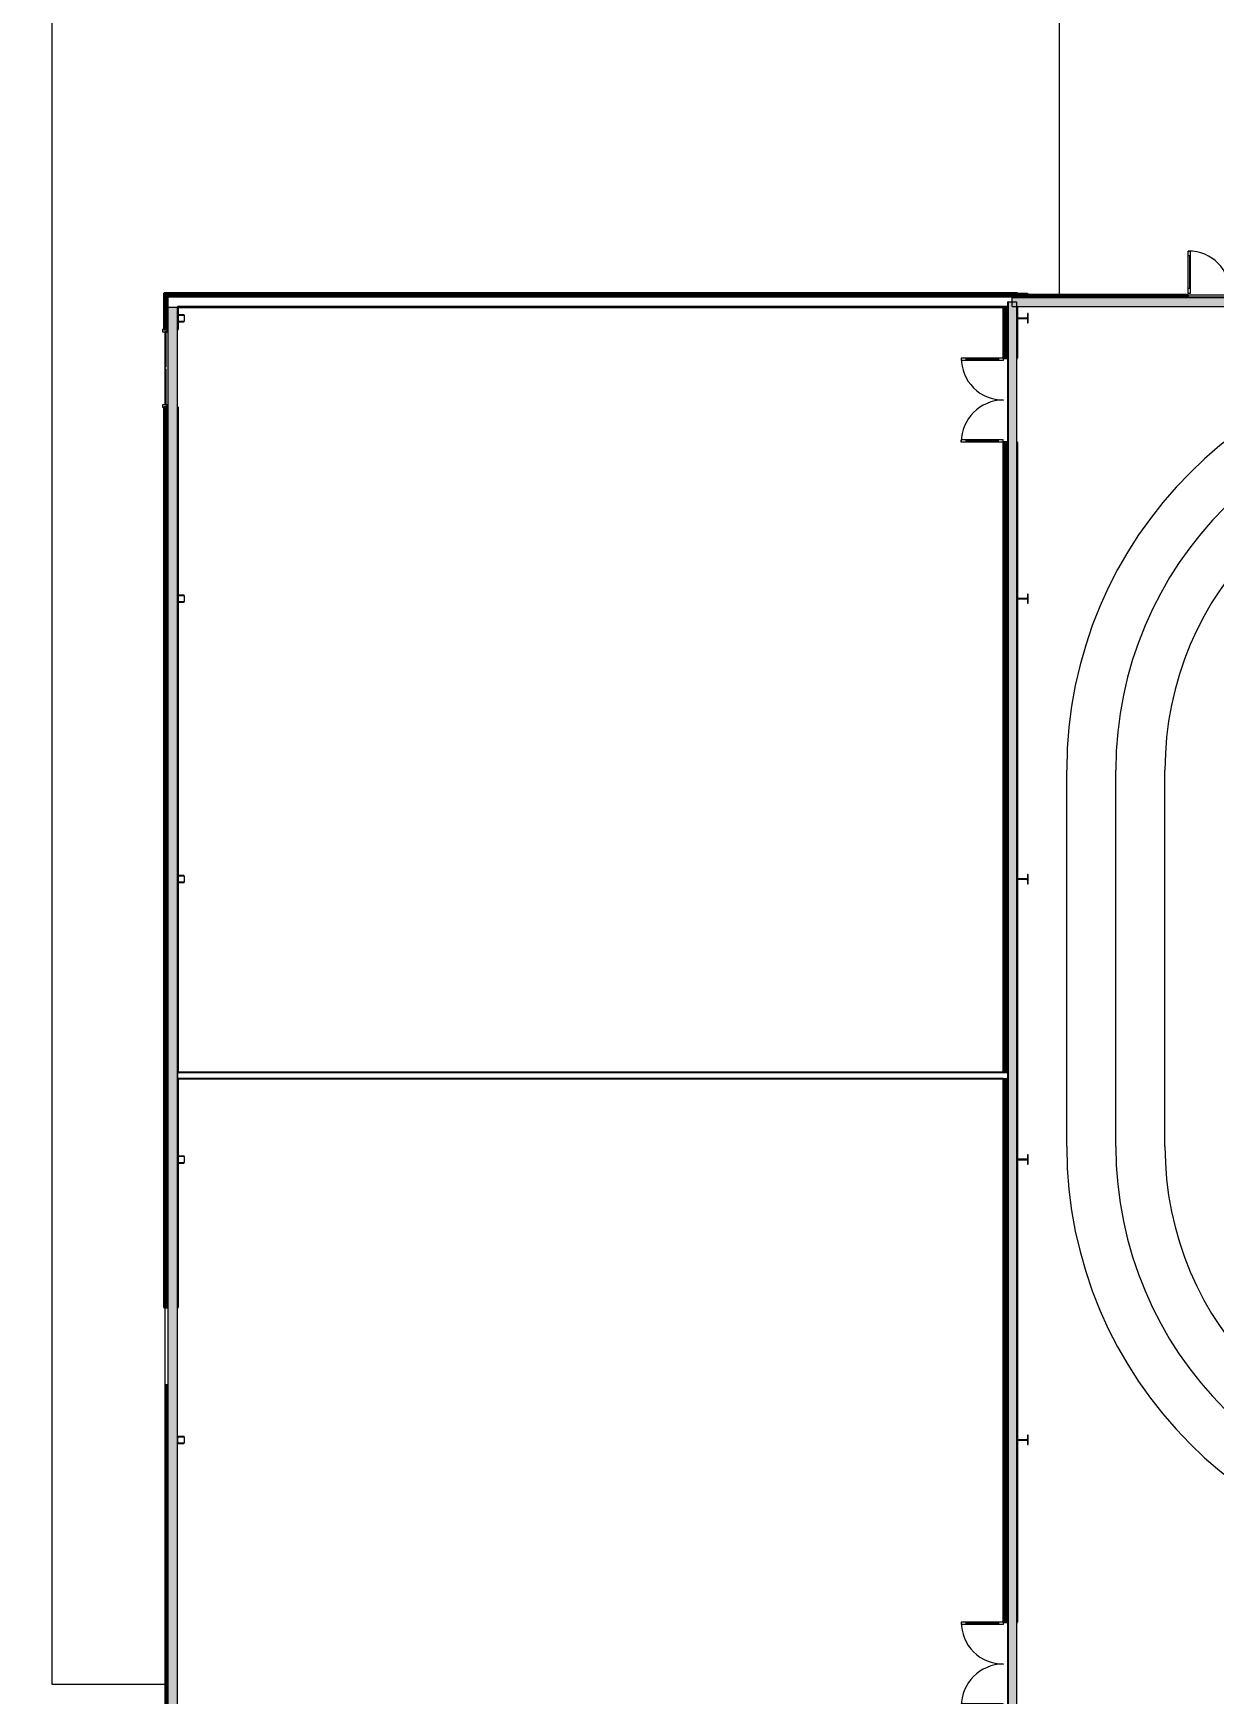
# Model space of a CAD drawing. Header units: inches. Extents: x 20541 to 27285, y -26063 to -19045.
# Drawn here: x 21950 to 22960, y -22327 to -20906 of the extents above; entities that cross this region are included whole.
import ezdxf

# ---------------------------------------------------------------- set-up
doc = ezdxf.new("R2010")
doc.units = ezdxf.units.IN
doc.header["$MEASUREMENT"] = 0
for name, color, linetype, lineweight in [('A-ANNO-DIMS', 211, 'Continuous', 9), ('A-ANNO-DIMS-256', 211, 'Continuous', 9), ('A-DETL', 90, 'Continuous', 9), ('A-DOOR', 31, 'Continuous', 9), ('A-DOOR-GLAZ', 31, 'Continuous', 15), ('A-GLAZ-CURT', 52, 'Continuous', 9), ('A-GLAZ-CWMG', 51, 'Continuous', 9), ('A-WALL', 113, 'Continuous', 9), ('A-WALL-PATT', 111, 'Continuous', 25), ('C-TOPO', 7, 'Continuous', 9), ('I-WALL', 2, 'Continuous', 9), ('L-SITE-WALL', 31, 'Continuous', 9), ('S-BEAM', 12, 'Continuous', 9), ('S-COLS', 52, 'Continuous', 9)]:
    doc.layers.add(name, color=color, linetype=linetype, lineweight=lineweight)
doc.styles.add('Arial_1', font='arial.ttf', dxfattribs={"height": 23.60479})
doc.dimstyles.new('Linear_-_3_32__Arial', dxfattribs={"dimscale": 12, "dimtxt": 24, "dimasz": 2.666667, "dimexe": 2, "dimexo": 1.333333, "dimgap": 1.333333, "dimtad": 1, "dimdec": 0, "dimzin": 1, "dimdsep": 46, "dimlunit": 4, "dimtxsty": 'Arial_1', "dimblk1": 'OBLIQUE', "dimblk2": 'OBLIQUE', "dimsah": 1, "dimcen": 0.09, "dimdle": 2, "dimazin": 0, "dimtfac": 1, "dimtdec": 4, "dimtix": 1, "dimtmove": 0, "dimatfit": 3, "dimfxl": 1, "dimtvp": 1, "dimtfill": 1, "dimfrac": 2, "dimtolj": 1, "dimtzin": 0, "dimarcsym": 2})
pattern_1 = [(45, (0, 0), (-25.342707, 25.342707), []), (45, (0, 38.4), (-25.342707, 25.342707), [])]
pattern_2 = [(0, (0, 0), (0, 32), []), (90, (0, 0), (-32, 2e-15), [])]

# ---------------------------------------------------------------- blocks, each defined once
blk = doc.blocks.new('Girt_C - 8_D-707915-Site Plan - Phase 1')
at = {"layer": 'S-BEAM'}
for points in [[(22065.5, -22759.9), (22065.6, -22759.9), (22065.5, -21140.7), (22065.5, -21140.7), (22065.4, -22759.9)], [(22069.5, -22759.9), (22073.2, -22759.9), (22073.2, -21140.7), (22065.6, -21140.7), (22065.6, -22759.9)], [(22073.2, -22759.9), (22073.4, -22759.9), (22073.3, -21140.7), (22073.2, -21140.7), (22073.2, -22663.9)]]:
    blk.add_hatch(color=256, dxfattribs=at).paths.add_polyline_path(points, flags=0)
for p, q in [((22065.4, -21140.7), (22065.4, -22759.9)), ((22065.5, -21140.7), (22065.6, -21140.7)), ((22065.6, -21140.7), (22073.2, -21140.7)), ((22073.2, -21140.7), (22073.3, -21140.7)), ((22073.4, -22551.5), (22073.4, -21140.7)), ((22073.4, -22755.5), (22073.4, -22556.6)), ((22065.6, -22759.9), (22065.4, -22759.9)), ((22073.2, -22759.9), (22065.6, -22759.9)), ((22073.4, -22759.9), (22073.2, -22759.9))]:
    blk.add_line(p, q, dxfattribs=at)
blk = doc.blocks.new('Girt_Z - 8_D-668000-Site Plan - Phase 1')
at = {"layer": 'S-BEAM'}
for points in [[(22787.5, -21132.6), (25965.9, -21132.6), (25965.9, -21132.1), (22787.5, -21132.1)], [(22798.5, -21139.9), (25965.9, -21139.9), (25965.9, -21132.7), (22787.5, -21132.7), (22787.5, -21139.9)], [(22974.3, -21140.1), (22974.3, -21140), (25965.9, -21140), (25965.9, -21139.9), (22791.4, -21139.9), (22791.5, -21140), (22798.5, -21140.1)]]:
    blk.add_hatch(color=256, dxfattribs=at).paths.add_polyline_path(points, flags=0)
for p, q in [((22787.5, -21132.6), (22787.5, -21132.1)), ((25965.9, -21132.1), (22787.5, -21132.1)), ((22787.5, -21132.7), (22787.5, -21132.6)), ((25965.9, -21132.6), (22787.5, -21132.6)), ((22787.5, -21139.9), (22787.5, -21132.7)), ((25965.9, -21132.7), (22787.5, -21132.7)), ((22787.5, -21140.1), (25965.9, -21140.1))]:
    blk.add_line(p, q, dxfattribs=at)
blk = doc.blocks.new('Girt_Z - 8_D-559297-Site Plan - Phase 1')
at = {"layer": 'S-BEAM'}
for points in [[(22784.1, -22364.1), (22784.1, -21136.1), (22783.5, -21136.1), (22783.5, -22364.1)], [(22784.2, -22364.1), (22791.3, -22364.1), (22791.3, -21136.1), (22784.2, -21136.1), (22784.2, -22334.9)], [(22791.5, -22364.1), (22791.4, -21139.9), (22791.3, -21139.9), (22791.4, -22364.1)]]:
    blk.add_hatch(color=256, dxfattribs=at).paths.add_polyline_path(points, flags=0)
for p, q in [((22783.5, -21136.1), (22784.1, -21136.1)), ((22783.5, -21136.1), (22783.5, -22364.1)), ((22784.1, -21136.1), (22784.2, -21136.1)), ((22784.1, -21136.1), (22784.1, -22364.1)), ((22784.2, -21136.1), (22791.3, -21136.1)), ((22784.2, -21136.1), (22784.2, -22364.1)), ((22791.5, -22364.1), (22791.5, -21136.1)), ((22784.1, -22364.1), (22783.5, -22364.1)), ((22784.2, -22364.1), (22784.1, -22364.1)), ((22791.3, -22364.1), (22784.2, -22364.1)), ((22791.4, -22364.1), (22791.3, -22364.1))]:
    blk.add_line(p, q, dxfattribs=at)
blk = doc.blocks.new('Basic Wall _ arcoPlus - 547 - ___-608021-Site Plan - Phase 1')
at = {"layer": 'A-WALL'}
for p, q in [((22792.1, -21129.7), (22938.3, -21129.7)), ((22792.1, -21129.7), (22938.3, -21129.7)), ((22792.1, -21129.7), (22938.3, -21129.7)), ((22792.1, -21129.7), (22938.3, -21129.7)), ((22792.1, -21129.8), (22938.3, -21129.8)), ((22792.1, -21129.8), (22938.3, -21129.8)), ((22792.1, -21131.4), (22792.1, -21131.3)), ((22792.1, -21131.3), (22792.1, -21131.4)), ((22792.1, -21131.7), (22792.1, -21131.4)), ((22792.1, -21131.4), (22792.1, -21131.7)), ((22792.1, -21131.4), (22938.3, -21131.4)), ((22792.1, -21131.4), (22938.3, -21131.4)), ((22792.1, -21131.5), (22792.1, -21131.7)), ((22792.1, -21131.5), (22938.3, -21131.5)), ((22792.1, -21131.5), (22938.3, -21131.5)), ((22792.1, -21131.7), (22938.3, -21131.7)), ((22792.1, -21131.7), (22938.3, -21131.7)), ((22938.3, -21131.8), (22792.1, -21131.8)), ((22792.1, -21131.8), (22938.3, -21131.8)), ((22938.3, -21129.7), (22938.3, -21129.8)), ((22938.3, -21129.8), (22938.3, -21129.7)), ((22938.3, -21131.4), (22938.3, -21129.9)), ((22938.3, -21129.9), (22938.3, -21131.4)), ((22938.3, -21131.7), (22938.3, -21131.4)), ((22938.3, -21131.4), (22938.3, -21131.7)), ((22938.3, -21131.5), (22938.3, -21131.4)), ((22938.3, -21131.4), (22938.3, -21131.8)), ((22938.3, -21131.7), (22938.3, -21131.5))]:
    blk.add_line(p, q, dxfattribs=at)
blk = doc.blocks.new('Double-Glass 1 - 72_ x 96_-704381-Site Plan - Phase 1')
at = {"layer": 'A-DOOR', "lineweight": 13}
for p, q in [((-36, -6.2), (-36, -10.2)), ((-36, -6.2), (-34, -6.2)), ((-36, -10.2), (-34, -10.2)), ((-34, -6.2), (-34, -10.2)), ((34, -6.2), (34, -10.2)), ((36, -6.2), (34, -6.2)), ((36, -10.2), (34, -10.2)), ((36, -6.2), (36, -10.2)), ((-36, -38.2), (-36, -42.2)), ((-36, -38.2), (-34, -38.2)), ((-36, -42.2), (-34, -42.2)), ((-34, -38.2), (-34, -42.2)), ((34, -38.2), (34, -42.2)), ((34, -38.2), (36, -38.2)), ((36, -42.2), (34, -42.2)), ((36, -38.2), (36, -42.2))]:
    blk.add_line(p, q, dxfattribs=at)
at = {"layer": 'A-DOOR'}
for p, q in [((-36, -10.2), (-36, -38.2)), ((-34, -10.2), (-34, -38.2)), ((34, -10.2), (34, -38.2)), ((36, -10.2), (36, -38.2))]:
    blk.add_line(p, q, dxfattribs=at)
for centre, start, end in [((-36, -6.2), 270, 0), ((36, -6.1), 180.0334, 270)]:
    blk.add_arc(centre, 36, start, end, dxfattribs=at)
at = {"layer": 'A-DOOR-GLAZ'}
for p, q in [((-35, -38.2), (-35, -10.2)), ((35, -10.2), (35, -38.2))]:
    blk.add_line(p, q, dxfattribs=at)
blk = doc.blocks.new('Single-Glass 1 - 36_ x 84_-704306-Site Plan - Phase 1')
at = {"layer": 'A-DOOR', "lineweight": 13}
for p, q in [((16, -6.0625), (16, -10.0625)), ((18, -6.0625), (16, -6.0625)), ((16, -10.0625), (18, -10.0625)), ((18, -6.0625), (18, -10.0625)), ((16, -38.0625), (16, -42.0625)), ((16, -38.0625), (18, -38.0625)), ((18, -42.0625), (16, -42.0625)), ((18, -38.0625), (18, -42.0625))]:
    blk.add_line(p, q, dxfattribs=at)
at = {"layer": 'A-DOOR'}
for p, q in [((16, -10.0625), (16, -38.0625)), ((18, -10.0625), (18, -38.0625))]:
    blk.add_line(p, q, dxfattribs=at)
blk.add_arc((18, -6.0625), 36, 180, 270, dxfattribs=at)
at = {"layer": 'A-DOOR-GLAZ'}
blk.add_line((17, -38.0625), (17, -10.0625), dxfattribs=at)
blk = doc.blocks.new('Basic Wall _ arcoPlus - 547 - ___-687784-Site Plan - Phase 1')
at = {"layer": 'A-WALL'}
for p, q in [((22062.9, -22063.1), (22063, -22063.1)), ((22062.9, -22063.1), (22062.9, -22335.6)), ((22062.9, -22063.1), (22062.9, -22335.6)), ((22063, -22063.1), (22063, -22063.1)), ((22063, -22063.1), (22063, -22335.6)), ((22063, -22063.1), (22063, -22335.6)), ((22063, -22063.1), (22063, -22335.6)), ((22063, -22063.1), (22063, -22335.6)), ((22064.7, -22063.1), (22063.1, -22063.1)), ((22063.1, -22063.1), (22064.7, -22063.1)), ((22065, -22063.1), (22064.7, -22063.1)), ((22064.7, -22063.1), (22065, -22063.1)), ((22065, -22063.1), (22064.7, -22063.1)), ((22064.7, -22063.1), (22064.7, -22063.1)), ((22064.7, -22063.1), (22065, -22063.1)), ((22064.7, -22063.1), (22064.7, -22335.6)), ((22064.7, -22063.1), (22064.7, -22335.6)), ((22064.7, -22063.1), (22064.7, -22335.6)), ((22064.7, -22063.1), (22064.7, -22335.6)), ((22065, -22063.1), (22065, -22335.6)), ((22065, -22063.1), (22065, -22335.6)), ((22065, -22063.1), (22065, -22335.6)), ((22065, -22335.6), (22065, -22063.1))]:
    blk.add_line(p, q, dxfattribs=at)
blk = doc.blocks.new('System Panel - Glazed-620282-Site Plan - Phase 1')
at = {"layer": 'A-GLAZ-CURT'}
for p, q in [((15, 1.25), (-15, 1.25)), ((-15, 1.25), (-15, 0.25)), ((-15, 0.25), (-15, 1.25)), ((15, 1.25), (-15, 1.25)), ((-15, 0.25), (15, 0.25)), ((-15, 0.25), (15, 0.25)), ((15, 0.25), (15, 1.25)), ((15, 1.25), (15, 0.25))]:
    blk.add_line(p, q, dxfattribs=at)
blk = doc.blocks.new('Rectangular Mullion - Rectangular Mullion 1-620283-Site Plan - Phase 1')
at = {"layer": 'A-GLAZ-CWMG', "lineweight": 13}
for p, q in [((0, 2), (-2, 2)), ((-2, 2), (-2, -2)), ((0, -2), (0, 2)), ((-2, -2), (0, -2))]:
    blk.add_line(p, q, dxfattribs=at)
blk = doc.blocks.new('Rectangular Mullion - Rectangular Mullion 1-620284-Site Plan - Phase 1')
at = {"layer": 'A-GLAZ-CWMG', "lineweight": 13}
for p, q in [((-2, 2), (0, 2)), ((-2, -2), (-2, 2)), ((0, 2), (0, -2)), ((0, -2), (-2, -2))]:
    blk.add_line(p, q, dxfattribs=at)
blk = doc.blocks.new('System Panel - Glazed-620285-Site Plan - Phase 1')
at = {"layer": 'A-GLAZ-CURT'}
for p, q in [((15.25, 1.25), (-15.25, 1.25)), ((-15.25, 1.25), (-15.25, 0.25)), ((-15.25, 0.25), (-15.25, 1.25)), ((15.25, 1.25), (-15.25, 1.25)), ((-15.25, 0.25), (15.25, 0.25)), ((-15.25, 0.25), (15.25, 0.25)), ((15.25, 0.25), (15.25, 1.25)), ((15.25, 1.25), (15.25, 0.25))]:
    blk.add_line(p, q, dxfattribs=at)
blk = doc.blocks.new('DIMBLOCK11-Site Plan - Phase 1')
at = {"layer": 'A-ANNO-DIMS-256', "lineweight": 50}
for p, q in [((21966.1, -20278.5), (21982.1, -20262.5)), ((25995.9, -20278.5), (26011.9, -20262.5)), ((21966.1, -20278.5), (21950.1, -20294.5)), ((25995.9, -20278.5), (25979.9, -20294.5))]:
    blk.add_line(p, q, dxfattribs=at)
at = {"layer": 'A-ANNO-DIMS-256'}
for p, q in [((25995.9, -21115.3), (25995.9, -20254.5)), ((21966.1, -20271.9), (21966.1, -20302.5)), ((21966.1, -20278.5), (21966.1, -20271.9)), ((21966.1, -20278.5), (26019.9, -20278.5)), ((25995.9, -20278.5), (25995.9, -21115.3))]:
    blk.add_line(p, q, dxfattribs=at)
at = {"layer": 'A-ANNO-DIMS-256', "color": 0, "insert": (23912, -20231.9), "char_height": 23.6, "width": 165.711, "attachment_point": 1, "line_spacing_factor": 0.938532, "style": 'Arial_1', "bg_fill": 3, "box_fill_scale": 1.25, "bg_fill_color": 0, "bg_fill_transparency": 0}
blk.add_mtext('335\' - 10"', dxfattribs=at)
blk = doc.blocks.new('_Oblique')
at = {"color": 0, "linetype": 'ByBlock', "lineweight": -2}
blk.add_line((-0.5, -0.5), (0.5, 0.5), dxfattribs=at)

msp = doc.modelspace()

# ---------------------------------------------------------------- hatches: boundary and pattern name
at = {"layer": 'A-WALL-PATT', "lineweight": 9}
h = msp.add_hatch(dxfattribs=at)
h.set_pattern_fill('FP_7', color=256, style=0, pattern_type=2)
h.set_pattern_definition(pattern_2)
h.paths.add_polyline_path([(22063.6, -21131.3), (22792.1, -21131.3), (22792.1, -21130.3), (22063.6, -21130.3)], flags=0)
h = msp.add_hatch(dxfattribs=at)
h.set_pattern_fill('FP_7', color=256, style=0, pattern_type=2)
h.set_pattern_definition(pattern_2)
h.paths.add_polyline_path([(22064.6, -21159.6), (22064.6, -21131.3), (22063.6, -21131.3), (22063.6, -21159.6)], flags=0)
h = msp.add_hatch(dxfattribs=at)
h.set_pattern_fill('FP_7', color=256, style=0, pattern_type=2)
h.set_pattern_definition(pattern_2)
h.paths.add_polyline_path([(22781.8, -22369.5), (22782.8, -22369.5), (22782.8, -22337.9), (22781.8, -22337.9)], flags=0)
h.paths.add_polyline_path([(22782.8, -22265.9), (22782.8, -21800.6), (22781.8, -21800.6), (22781.8, -22265.9)], flags=0)
h.paths.add_polyline_path([(22781.8, -21795.6), (22782.8, -21795.6), (22782.8, -21256.1), (22781.8, -21256.1), (22781.8, -21786.6)], flags=0)
h.paths.add_polyline_path([(22781.8, -21184.1), (22782.8, -21184.1), (22782.8, -21140.7), (22781.8, -21140.7), (22781.8, -21183.5)], flags=0)
h = msp.add_hatch(dxfattribs=at)
h.set_pattern_fill('FP_7', color=256, style=0, pattern_type=2)
h.set_pattern_definition(pattern_2)
h.paths.add_polyline_path([(22063.6, -21996.6), (22064.6, -21996.6), (22064.6, -21226.1), (22063.6, -21226.1), (22063.6, -21896.3)], flags=0)
at = {"layer": 'S-COLS'}
h = msp.add_hatch(dxfattribs=at)
h.set_pattern_fill('FP_1', color=256, style=0, pattern_type=2)
h.set_pattern_definition(pattern_1)
h.paths.add_polyline_path([(22792, -21154), (22792, -21150.9), (22792.2, -21150.4), (22792.6, -21150.2), (22800.1, -21150.2), (22800.6, -21150.4), (22800.8, -21150.9), (22800.8, -21154), (22801.3, -21154), (22801.3, -21146.1), (22800.8, -21146.1), (22800.8, -21149.2), (22800.6, -21149.7), (22800.1, -21149.9), (22792.6, -21149.9), (22792.2, -21149.7), (22792, -21149.2), (22792, -21146.1), (22791.5, -21146.1), (22791.5, -21154)], flags=0)
h = msp.add_hatch(dxfattribs=at)
h.set_pattern_fill('FP_1', color=256, style=0, pattern_type=2)
h.set_pattern_definition(pattern_1)
h.paths.add_polyline_path([(22078.9, -21633.1), (22079.3, -21632.9), (22079.4, -21632.6), (22079.1, -21632.8)], flags=0)
h.paths.add_polyline_path([(22073.9, -21633.1), (22078.9, -21633.1), (22078.9, -21632.8), (22073.9, -21632.8)], flags=0)
h.paths.add_polyline_path([(22073.9, -21633.1), (22073.7, -21632.8), (22073.4, -21632.6), (22073.5, -21632.9)], flags=0)
h.paths.add_polyline_path([(22079.4, -21627.5), (22079.3, -21627.2), (22078.9, -21627.1), (22079.1, -21627.4)], flags=0)
h.paths.add_polyline_path([(22079.4, -21632.6), (22079.4, -21627.5), (22079.2, -21627.5), (22079.2, -21632.6)], flags=0)
h.paths.add_polyline_path([(22073.4, -21627.5), (22073.7, -21627.4), (22073.9, -21627.1), (22073.5, -21627.2)], flags=0)
h.paths.add_polyline_path([(22073.4, -21632.6), (22073.6, -21632.6), (22073.6, -21627.5), (22073.4, -21627.5)], flags=0)
h.paths.add_polyline_path([(22073.9, -21627.3), (22078.9, -21627.3), (22078.9, -21627.1), (22073.9, -21627.1)], flags=0)
h = msp.add_hatch(dxfattribs=at)
h.set_pattern_fill('FP_1', color=256, style=0, pattern_type=2)
h.set_pattern_definition(pattern_1)
h.paths.add_polyline_path([(22078.9, -21873.1), (22079.3, -21872.9), (22079.4, -21872.6), (22079.1, -21872.8)], flags=0)
h.paths.add_polyline_path([(22073.9, -21873.1), (22078.9, -21873.1), (22078.9, -21872.8), (22073.9, -21872.8)], flags=0)
h.paths.add_polyline_path([(22073.9, -21873.1), (22073.7, -21872.8), (22073.4, -21872.6), (22073.5, -21872.9)], flags=0)
h.paths.add_polyline_path([(22073.4, -21867.5), (22073.7, -21867.4), (22073.9, -21867.1), (22073.5, -21867.2)], flags=0)
h.paths.add_polyline_path([(22073.4, -21872.6), (22073.6, -21872.6), (22073.6, -21867.5), (22073.4, -21867.5)], flags=0)
h.paths.add_polyline_path([(22079.4, -21867.5), (22079.3, -21867.2), (22078.9, -21867.1), (22079.1, -21867.4)], flags=0)
h.paths.add_polyline_path([(22079.2, -21872.6), (22079.4, -21872.6), (22079.4, -21867.5), (22079.2, -21867.5)], flags=0)
h.paths.add_polyline_path([(22073.9, -21867.3), (22078.9, -21867.3), (22078.9, -21867.1), (22073.9, -21867.1)], flags=0)
h = msp.add_hatch(dxfattribs=at)
h.set_pattern_fill('FP_1', color=256, style=0, pattern_type=2)
h.set_pattern_definition(pattern_1)
h.paths.add_polyline_path([(22792, -21874), (22792, -21870.9), (22792.2, -21870.4), (22792.6, -21870.2), (22800.1, -21870.2), (22800.6, -21870.4), (22800.8, -21870.9), (22800.8, -21874), (22801.3, -21874), (22801.3, -21866.1), (22800.8, -21866.1), (22800.8, -21869.2), (22800.6, -21869.7), (22800.1, -21869.9), (22792.6, -21869.9), (22792.2, -21869.7), (22792, -21869.2), (22792, -21866.1), (22791.5, -21866.1), (22791.5, -21874)], flags=0)
h = msp.add_hatch(dxfattribs=at)
h.set_pattern_fill('FP_1', color=256, style=0, pattern_type=2)
h.set_pattern_definition(pattern_1)
h.paths.add_polyline_path([(22792, -22114), (22792, -22110.9), (22792.2, -22110.4), (22792.6, -22110.2), (22800.1, -22110.2), (22800.6, -22110.4), (22800.8, -22110.9), (22800.8, -22114), (22801.3, -22114), (22801.3, -22106.1), (22800.8, -22106.1), (22800.8, -22109.2), (22800.6, -22109.7), (22800.1, -22109.9), (22792.6, -22109.9), (22792.2, -22109.7), (22792, -22109.2), (22792, -22106.1), (22791.5, -22106.1), (22791.5, -22114)], flags=0)

# ---------------------------------------------------------------- linework, layer by layer
at = {"layer": 'A-DETL'}
for p, q in [((21966.1, -19944.1), (21966.1, -22319.1)), ((22828.1, -21129.1), (22828.1, -20449.2)), ((22834.3, -21858.8), (22834.3, -21536.8)), ((22876.3, -21858.8), (22876.3, -21536.8)), ((22918.3, -21858.8), (22918.3, -21536.8)), ((21966.1, -22319.1), (22062.9, -22319.1))]:
    msp.add_line(p, q, dxfattribs=at)
for centre, radius, start, end in [((23194.3, -21536.8), 360, 90, 180), ((23194.3, -21536.8), 318, 90, 180), ((23194.3, -21536.8), 276, 90, 180), ((23194.3, -21858.8), 360, 180, 270), ((23194.3, -21858.8), 318, 180, 270), ((23194.3, -21858.8), 276, 180, 270)]:
    msp.add_arc(centre, radius, start, end, dxfattribs=at)
at = {"layer": 'A-WALL'}
for p, q in [((22792.1, -21129.6), (22062.9, -21129.6)), ((22062.9, -21129.6), (22062.9, -21159.6)), ((22792.1, -21130.3), (22063.6, -21130.3)), ((22063.6, -21130.3), (22063.6, -21159.6)), ((22792.1, -21131.3), (22064.6, -21131.3)), ((22064.6, -21131.3), (22064.6, -21159.6)), ((22787.5, -21132.1), (22065.4, -21132.1)), ((22065.4, -21132.1), (22065.4, -21159.6)), ((22792.1, -21129.9), (22792.1, -21131.4)), ((22783.5, -21140.1), (22073.4, -21140.1)), ((22073.4, -21140.1), (22073.4, -21159.6)), ((22783.5, -21140.7), (22780, -21140.7)), ((22781, -21140.7), (22781, -21184.1)), ((22781.8, -21140.7), (22781.8, -21184.1)), ((22782.8, -21140.7), (22782.8, -21184.1)), ((22791.5, -21140.1), (22791.5, -21184.1)), ((22062.9, -21226.1), (22062.9, -21996.6)), ((22063.6, -21226.1), (22063.6, -21996.6)), ((22064.6, -21226.1), (22064.6, -21996.6)), ((22065.4, -21226.1), (22065.4, -21996.6)), ((22073.4, -21226.1), (22073.4, -21996.6)), ((22781, -21256.1), (22781, -21795.6)), ((22781.8, -21256.1), (22781.8, -21795.6)), ((22782.8, -21256.1), (22782.8, -21795.6)), ((22791.5, -21256.1), (22791.5, -22265.9)), ((22073.4, -21795.6), (22074, -21795.6)), ((22073.4, -21800.6), (22074, -21800.6)), ((22780, -21795.6), (22783.5, -21795.6)), ((22780, -21800.6), (22783.5, -21800.6)), ((22781, -21800.6), (22781, -22265.9)), ((22781.8, -21800.6), (22781.8, -22265.9)), ((22782.8, -21800.6), (22782.8, -22265.9))]:
    msp.add_line(p, q, dxfattribs=at)
at = {"layer": 'A-WALL', "lineweight": 25}
for p, q in [((22938.3, -21129.9), (22792.1, -21129.9)), ((22792.1, -21131.4), (22938.3, -21131.4)), ((22938.3, -21131.4), (22938.3, -21129.9)), ((22063.1, -22063.1), (22063.1, -22336.1)), ((22064.7, -22063.1), (22063.1, -22063.1)), ((22064.7, -22336.1), (22064.7, -22063.1))]:
    msp.add_line(p, q, dxfattribs=at)
at = {"layer": 'C-TOPO'}
for p, q in [((22792.1, -21128.6), (22800.6, -21128.6)), ((22800.6, -21128.6), (22800.6, -21129.7)), ((22800.6, -21129.9), (22938.3, -21129.9)), ((22938.3, -21129.9), (22974.3, -21129.9)), ((22062.9, -21224.1), (22062.9, -21161.6)), ((22062.9, -22335.6), (22062.9, -21996.6))]:
    msp.add_line(p, q, dxfattribs=at)
at = {"layer": 'I-WALL', "lineweight": 25}
for p, q in [((22780, -21795.6), (22074, -21795.6)), ((22074, -21800.6), (22780, -21800.6))]:
    msp.add_line(p, q, dxfattribs=at)
at = {"layer": 'L-SITE-WALL', "lineweight": 25}
for p, q in [((22792.1, -21128.6), (22061.9, -21128.6)), ((22061.9, -21128.6), (22061.9, -21159.6)), ((22792.1, -21129.9), (22792.1, -21128.6)), ((22792.1, -21132.1), (22792.1, -21131.4)), ((22074, -21140.7), (22780, -21140.7)), ((22074, -21159.6), (22074, -21140.7)), ((22780, -21140.7), (22780, -21184.1)), ((22792.1, -21184.1), (22792.1, -21140)), ((22061.9, -21159.6), (22065.5, -21159.6)), ((22073.3, -21159.6), (22074, -21159.6)), ((22780, -21184.1), (22783.5, -21184.1)), ((22791.4, -21184.1), (22792.1, -21184.1)), ((22065.5, -21226.1), (22061.9, -21226.1)), ((22061.9, -21226.1), (22061.9, -21996.6)), ((22074, -21226.1), (22073.3, -21226.1)), ((22074, -21795.6), (22074, -21226.1)), ((22783.5, -21256.1), (22780, -21256.1)), ((22780, -21256.1), (22780, -21795.6)), ((22792.1, -21256.1), (22791.4, -21256.1)), ((22792.1, -22265.9), (22792.1, -21256.1)), ((22074, -21996.6), (22074, -21800.6)), ((22780, -21800.6), (22780, -22265.9)), ((22061.9, -21996.6), (22065.5, -21996.6)), ((22073.3, -21996.6), (22074, -21996.6)), ((22780, -22265.9), (22783.5, -22265.9)), ((22791.4, -22265.9), (22792.1, -22265.9))]:
    msp.add_line(p, q, dxfattribs=at)
at = {"layer": 'S-COLS', "lineweight": 15}
for p, q in [((22078.9, -21147.1), (22073.9, -21147.1)), ((22792, -21146.1), (22791.5, -21146.1)), ((22791.5, -21146.1), (22791.5, -21154)), ((22792, -21149.2), (22792, -21146.1)), ((22801.3, -21146.1), (22800.8, -21146.1)), ((22800.8, -21146.1), (22800.8, -21149.2)), ((22801.3, -21154), (22801.3, -21146.1)), ((22073.4, -21147.5), (22073.4, -21152.6)), ((22073.6, -21152.6), (22073.6, -21147.5)), ((22073.9, -21147.3), (22078.9, -21147.3)), ((22078.9, -21152.8), (22073.9, -21152.8)), ((22073.9, -21153.1), (22078.9, -21153.1)), ((22079.2, -21147.5), (22079.2, -21152.6)), ((22079.4, -21152.6), (22079.4, -21147.5)), ((22791.5, -21154), (22792, -21154)), ((22792, -21154), (22792, -21150.9)), ((22800.1, -21149.9), (22792.6, -21149.9)), ((22792.6, -21150.2), (22800.1, -21150.2)), ((22800.8, -21150.9), (22800.8, -21154)), ((22800.8, -21154), (22801.3, -21154)), ((22073.4, -21387.5), (22073.4, -21392.6)), ((22073.6, -21392.6), (22073.6, -21387.5)), ((22078.9, -21387.1), (22073.9, -21387.1)), ((22073.9, -21387.3), (22078.9, -21387.3)), ((22079.2, -21387.5), (22079.2, -21392.6)), ((22079.4, -21392.6), (22079.4, -21387.5)), ((22792, -21386.1), (22791.5, -21386.1)), ((22791.5, -21386.1), (22791.5, -21394)), ((22792, -21389.2), (22792, -21386.1)), ((22801.3, -21386.1), (22800.8, -21386.1)), ((22800.8, -21386.1), (22800.8, -21389.2)), ((22801.3, -21394), (22801.3, -21386.1)), ((22078.9, -21392.8), (22073.9, -21392.8)), ((22073.9, -21393.1), (22078.9, -21393.1)), ((22791.5, -21394), (22792, -21394)), ((22792, -21394), (22792, -21390.9)), ((22800.1, -21389.9), (22792.6, -21389.9)), ((22792.6, -21390.2), (22800.1, -21390.2)), ((22800.8, -21390.9), (22800.8, -21394)), ((22800.8, -21394), (22801.3, -21394)), ((22073.4, -21627.5), (22073.4, -21632.6)), ((22073.6, -21632.6), (22073.6, -21627.5)), ((22078.9, -21627.1), (22073.9, -21627.1)), ((22073.9, -21627.3), (22078.9, -21627.3)), ((22079.2, -21627.5), (22079.2, -21632.6)), ((22079.4, -21632.6), (22079.4, -21627.5)), ((22792, -21626.1), (22791.5, -21626.1)), ((22791.5, -21626.1), (22791.5, -21634)), ((22792, -21629.2), (22792, -21626.1)), ((22800.1, -21629.9), (22792.6, -21629.9)), ((22792.6, -21630.2), (22800.1, -21630.2)), ((22801.3, -21626.1), (22800.8, -21626.1)), ((22800.8, -21626.1), (22800.8, -21629.2)), ((22801.3, -21634), (22801.3, -21626.1)), ((22078.9, -21632.8), (22073.9, -21632.8)), ((22073.9, -21633.1), (22078.9, -21633.1)), ((22791.5, -21634), (22792, -21634)), ((22792, -21634), (22792, -21630.9)), ((22800.8, -21630.9), (22800.8, -21634)), ((22800.8, -21634), (22801.3, -21634)), ((22073.4, -21867.5), (22073.4, -21872.6)), ((22073.6, -21872.6), (22073.6, -21867.5)), ((22078.9, -21867.1), (22073.9, -21867.1)), ((22073.9, -21867.3), (22078.9, -21867.3)), ((22079.2, -21867.5), (22079.2, -21872.6)), ((22079.4, -21872.6), (22079.4, -21867.5)), ((22792, -21866.1), (22791.5, -21866.1)), ((22791.5, -21866.1), (22791.5, -21874)), ((22792, -21869.2), (22792, -21866.1)), ((22792, -21874), (22792, -21870.9)), ((22800.1, -21869.9), (22792.6, -21869.9)), ((22792.6, -21870.2), (22800.1, -21870.2)), ((22801.3, -21866.1), (22800.8, -21866.1)), ((22800.8, -21866.1), (22800.8, -21869.2)), ((22800.8, -21870.9), (22800.8, -21874)), ((22801.3, -21874), (22801.3, -21866.1)), ((22078.9, -21872.8), (22073.9, -21872.8)), ((22073.9, -21873.1), (22078.9, -21873.1)), ((22791.5, -21874), (22792, -21874)), ((22800.8, -21874), (22801.3, -21874)), ((22073.4, -22107.5), (22073.4, -22112.6)), ((22073.6, -22112.6), (22073.6, -22107.5)), ((22078.9, -22107.1), (22073.9, -22107.1)), ((22073.9, -22107.3), (22078.9, -22107.3)), ((22078.9, -22112.8), (22073.9, -22112.8)), ((22073.9, -22113.1), (22078.9, -22113.1)), ((22079.2, -22107.5), (22079.2, -22112.6)), ((22079.4, -22112.6), (22079.4, -22107.5)), ((22792, -22106.1), (22791.5, -22106.1)), ((22791.5, -22106.1), (22791.5, -22114)), ((22792, -22109.2), (22792, -22106.1)), ((22792, -22114), (22792, -22110.9)), ((22800.1, -22109.9), (22792.6, -22109.9)), ((22792.6, -22110.2), (22800.1, -22110.2)), ((22801.3, -22106.1), (22800.8, -22106.1)), ((22800.8, -22106.1), (22800.8, -22109.2)), ((22800.8, -22110.9), (22800.8, -22114)), ((22801.3, -22114), (22801.3, -22106.1)), ((22791.5, -22114), (22792, -22114)), ((22800.8, -22114), (22801.3, -22114))]:
    msp.add_line(p, q, dxfattribs=at)
for centre, radius, start, end in [((22073.9, -21147.5), 0.466, 90, 180), ((22078.9, -21147.5), 0.466, 0, 90), ((22073.9, -21152.6), 0.466, 180, 270), ((22073.9, -21147.5), 0.233, 90, 180), ((22073.9, -21152.6), 0.233, 180, 270), ((22078.9, -21147.5), 0.233, 0, 90), ((22078.9, -21152.6), 0.466, 270, 0), ((22078.9, -21152.6), 0.233, 270, 0), ((22792.6, -21149.2), 0.691, 180, 270), ((22792.6, -21150.9), 0.691, 90, 180), ((22800.1, -21149.2), 0.691, 270, 0), ((22800.1, -21150.9), 0.691, 0, 90), ((22073.9, -21387.5), 0.466, 90, 180), ((22073.9, -21387.5), 0.233, 90, 180), ((22078.9, -21387.5), 0.466, 0, 90), ((22078.9, -21387.5), 0.233, 0, 90), ((22073.9, -21392.6), 0.466, 180, 270), ((22073.9, -21392.6), 0.233, 180, 270), ((22078.9, -21392.6), 0.466, 270, 0), ((22078.9, -21392.6), 0.233, 270, 0), ((22792.6, -21389.2), 0.691, 180, 270), ((22792.6, -21390.9), 0.691, 90, 180), ((22800.1, -21389.2), 0.691, 270, 0), ((22800.1, -21390.9), 0.691, 0, 90), ((22073.9, -21627.5), 0.466, 90, 180), ((22073.9, -21627.5), 0.233, 90, 180), ((22078.9, -21627.5), 0.466, 0, 90), ((22078.9, -21627.5), 0.233, 0, 90), ((22792.6, -21629.2), 0.691, 180, 270), ((22792.6, -21630.9), 0.691, 90, 180), ((22800.1, -21629.2), 0.691, 270, 0), ((22800.1, -21630.9), 0.691, 0, 90), ((22073.9, -21632.6), 0.466, 180, 270), ((22073.9, -21632.6), 0.233, 180, 270), ((22078.9, -21632.6), 0.466, 270, 0), ((22078.9, -21632.6), 0.233, 270, 0), ((22073.9, -21867.5), 0.466, 90, 180), ((22073.9, -21867.5), 0.233, 90, 180), ((22078.9, -21867.5), 0.466, 0, 90), ((22078.9, -21867.5), 0.233, 0, 90), ((22792.6, -21869.2), 0.691, 180, 270), ((22792.6, -21870.9), 0.691, 90, 180), ((22800.1, -21869.2), 0.691, 270, 0), ((22800.1, -21870.9), 0.691, 0, 90), ((22073.9, -21872.6), 0.466, 180, 270), ((22073.9, -21872.6), 0.233, 180, 270), ((22078.9, -21872.6), 0.466, 270, 0), ((22078.9, -21872.6), 0.233, 270, 0), ((22073.9, -22107.5), 0.466, 90, 180), ((22073.9, -22112.6), 0.466, 180, 270), ((22073.9, -22107.5), 0.233, 90, 180), ((22073.9, -22112.6), 0.233, 180, 270), ((22078.9, -22107.5), 0.466, 0, 90), ((22078.9, -22107.5), 0.233, 0, 90), ((22078.9, -22112.6), 0.466, 270, 0), ((22078.9, -22112.6), 0.233, 270, 0), ((22792.6, -22109.2), 0.691, 180, 270), ((22792.6, -22110.9), 0.691, 90, 180), ((22800.1, -22109.2), 0.691, 270, 0), ((22800.1, -22110.9), 0.691, 0, 90)]:
    msp.add_arc(centre, radius, start, end, dxfattribs=at)

# ---------------------------------------------------------------- block references
at = {"layer": 'A-DOOR'}
for name, p, rotation in [('Single-Glass 1 - 36_ x 84_-704306-Site Plan - Phase 1', (22956.3, -21134.6), 180), ('Double-Glass 1 - 72_ x 96_-704381-Site Plan - Phase 1', (22786.2, -21220.1), 270), ('Double-Glass 1 - 72_ x 96_-704381-Site Plan - Phase 1', (22786.2, -22301.9), 270)]:
    msp.add_blockref(name, p, dxfattribs=dict(at, rotation=rotation))
at = {"layer": 'A-GLAZ-CURT', "rotation": 269.9999999999829}
for name, p in [('System Panel - Glazed-620282-Site Plan - Phase 1', (22062.6, -21176.6)), ('System Panel - Glazed-620285-Site Plan - Phase 1', (22062.6, -21208.8))]:
    msp.add_blockref(name, p, dxfattribs=at)
at = {"layer": 'A-GLAZ-CWMG', "rotation": 89.99999999998292}
msp.add_blockref('Rectangular Mullion - Rectangular Mullion 1-620283-Site Plan - Phase 1', (22062.6, -21159.6), dxfattribs=at)
at = {"layer": 'A-GLAZ-CWMG', "extrusion": (0, 0, -1), "rotation": 270.0000000000171}
msp.add_blockref('Rectangular Mullion - Rectangular Mullion 1-620284-Site Plan - Phase 1', (-22062.6, -21226.1), dxfattribs=at)
at = {"layer": 'A-WALL'}
for name in ['Basic Wall _ arcoPlus - 547 - ___-608021-Site Plan - Phase 1', 'Basic Wall _ arcoPlus - 547 - ___-687784-Site Plan - Phase 1']:
    msp.add_blockref(name, (0, 0), dxfattribs=at)
at = {"layer": 'S-BEAM'}
for name in ['Girt_Z - 8_D-668000-Site Plan - Phase 1', 'Girt_C - 8_D-707915-Site Plan - Phase 1', 'Girt_Z - 8_D-559297-Site Plan - Phase 1']:
    msp.add_blockref(name, (0, 0), dxfattribs=at)

# ---------------------------------------------------------------- next in the draw order: dimensions: what is measured, and where the dimension line sits
at = {"layer": 'A-ANNO-DIMS'}
dim = msp.add_linear_dim(base=(25995.9, -20278.5), p1=(21966.1, -20255.9), p2=(25995.9, -21131.3), dimstyle='Linear_-_3_32__Arial', override={"dimpost": '<>', "dimfxl": 4123.769987}, dxfattribs=at)
dim.commit()
dim.dimension.update_dxf_attribs({"geometry": 'DIMBLOCK11-Site Plan - Phase 1', "text_midpoint": (23981, -20250.4)})

doc.saveas('drawing.dxf')
